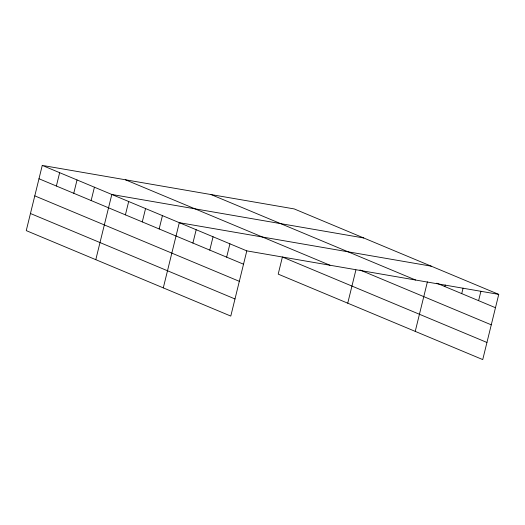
<?xml version="1.0" encoding="UTF-8"?>
<svg xmlns="http://www.w3.org/2000/svg" width="525" height="525" viewBox="0 0 525 525"><rect width="100%" height="100%" fill="white"/><g stroke="black" fill="none" stroke-linecap="round" stroke-linejoin="round"><path stroke-width="0.79" d="M42.263 165.414L26.25 230.619L230.79 316.076L246.802 250.871L42.263 165.414L294.21 208.924L498.75 294.381L482.738 359.586L278.197 274.129L282.397 257.014L486.938 342.464M56.378 186.014L59.653 172.679M73.763 193.279L77.037 179.944M91.147 200.543L94.421 187.208M95.793 259.678L111.812 194.473L363.753 237.976M125.409 214.856L128.684 201.521M142.282 221.904L145.556 208.569M159.16 228.959L162.435 215.624M163.295 287.877L179.307 222.672L431.255 266.175M192.905 243.055L196.179 229.72M209.783 250.11L213.058 236.775M226.656 257.158L229.93 243.823M347.74 303.181L355.898 269.962M415.236 331.38L427.402 281.846M444.852 286.565L445.239 284.996M461.724 293.613L463.076 288.12M478.603 300.661L480.913 291.25M246.802 250.871L498.75 294.381M436.78 283.192L495.475 307.716M211.07 194.565L415.61 280.022M359.94 269.962L491.269 324.831M125.409 179.773L329.949 265.23M38.988 178.756L243.528 264.206M34.788 195.871L239.328 281.321M30.457 213.504L234.997 298.961"/></g></svg>
